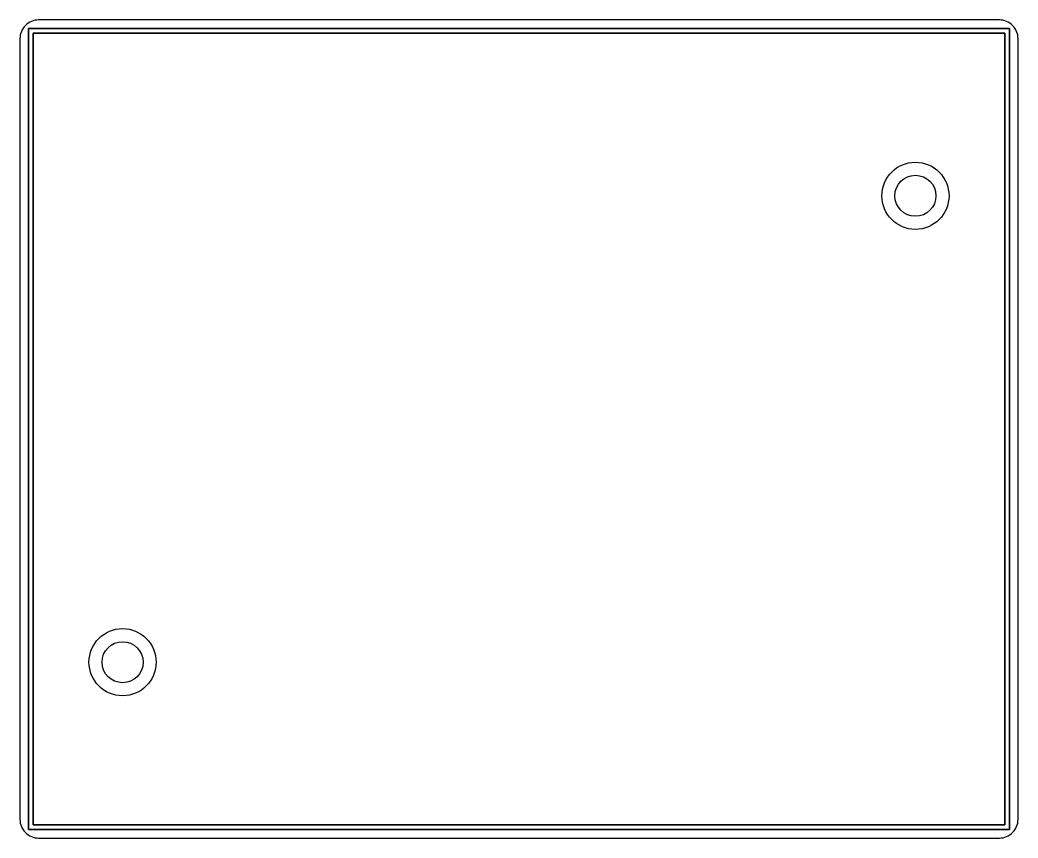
# Model space of a CAD drawing. Header units: millimetres. Extents: x -54 to 53, y -44 to 44.
import ezdxf

# ---------------------------------------------------------------- set-up
doc = ezdxf.new("R2010")
doc.units = ezdxf.units.MM
doc.layers.get('0').update_dxf_attribs({"linetype": 'CONTINUOUS'})

msp = doc.modelspace()

# ---------------------------------------------------------------- linework, layer by layer
for p, q in [((52.6, 42.95), (-52.6, 42.95)), ((-53.5, 41.85), (-53.5, -41.85))]:
    msp.add_line(p, q)
msp.add_lwpolyline([(51.5, -43.85, 0.414214), (53.5, -41.85), (53.5, 41.85, 0.414214), (51.5, 43.85), (-51.5, 43.85, 0.414214), (-53.5, 41.85), (-53.5, -41.85, 0.414214), (-51.5, -43.85)], format="xyb", close=True)
for points in [[(-52.6, 42.95), (52.6, 42.95), (52.6, -42.95), (-52.6, -42.95)], [(-52.6, 42.95), (-52.6, -42.95), (52.6, -42.95), (52.6, 42.95)], [(52.1, -42.45), (52.1, 42.45), (-52.1, 42.45), (-52.1, -42.45)], [(-52.1, 42.45), (52.1, 42.45), (52.1, -42.45), (-52.1, -42.45)]]:
    msp.add_lwpolyline(points, close=True)
for centre, radius in [((42.5, 25), 3.6), ((42.5, 25), 3.6), ((42.5, 25), 2.2), ((-42.5, -25), 3.6), ((-42.5, -25), 3.6), ((-42.5, -25), 2.2), ((-42.5, -25), 2.2)]:
    msp.add_circle(centre, radius)

doc.saveas('drawing.dxf')
